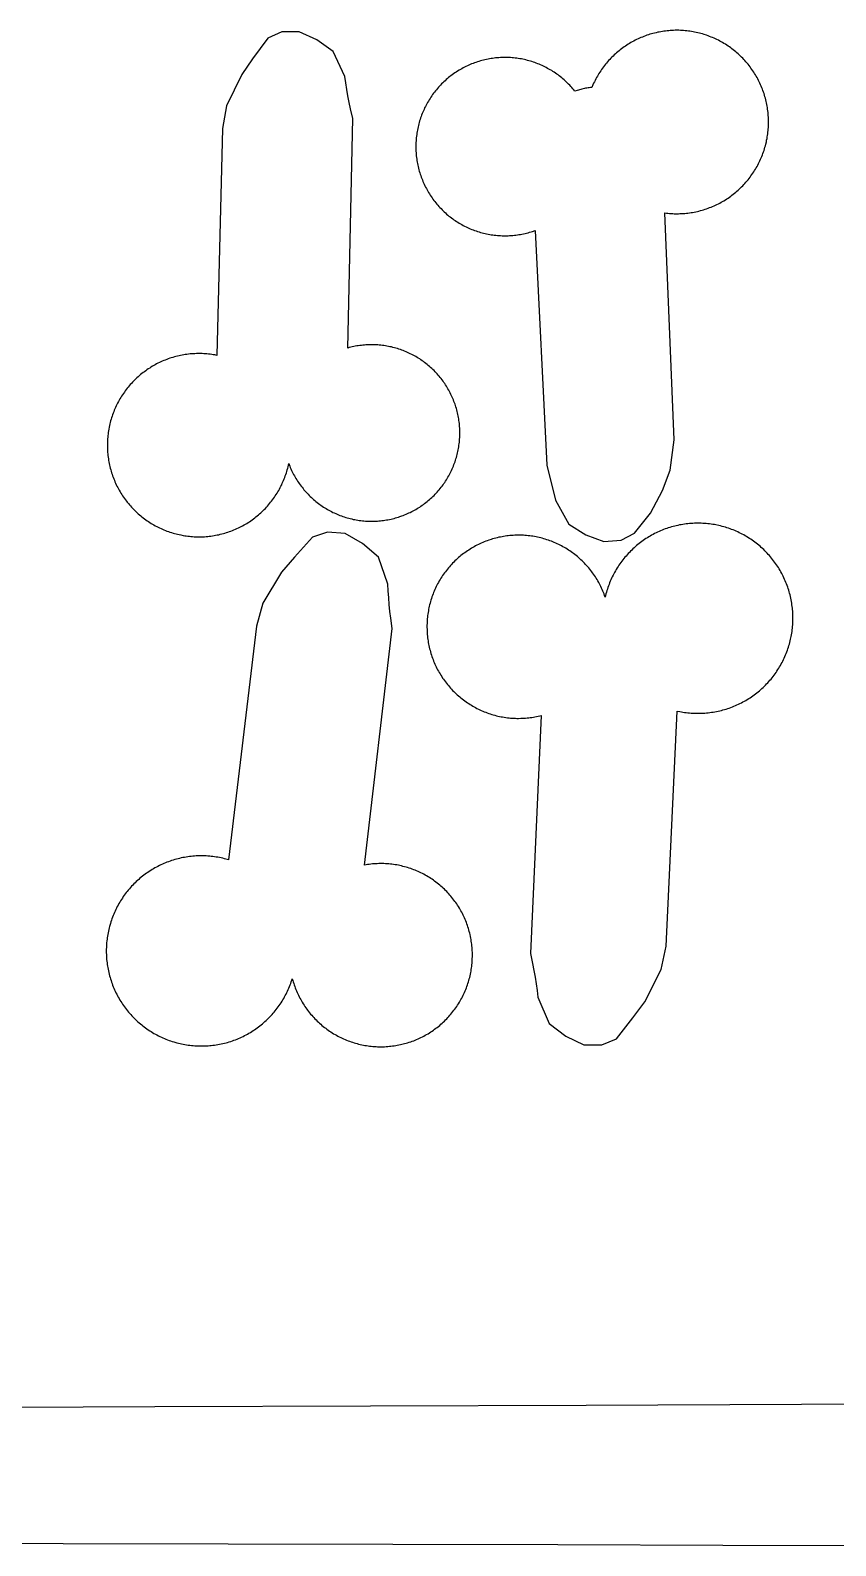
# Model space of a CAD drawing. Extents: x -246 to 246, y -104 to 199.
# Drawn here: x 78.12 to 89.4, y 157.07 to 178.31 of the extents above; entities that cross this region are included whole.
import ezdxf

# ---------------------------------------------------------------- set-up
doc = ezdxf.new("R2010")
doc.units = 0
doc.layers.add('Add_Red', color=1, linetype='Continuous')
doc.layers.add('Outline_Red', color=1, linetype='Continuous')

msp = doc.modelspace()

# ---------------------------------------------------------------- linework, layer by layer
at = {"layer": 'Add_Red'}
for points in [[(80.512, 171.213), (80.535, 171.213), (80.557, 171.214), (80.579, 171.216), (80.602, 171.218), (80.624, 171.22), (80.646, 171.223), (80.668, 171.226), (80.691, 171.229), (80.713, 171.233), (80.735, 171.238), (80.757, 171.242), (80.778, 171.247), (80.8, 171.253), (80.822, 171.258), (80.843, 171.265), (80.865, 171.271), (80.886, 171.278), (80.907, 171.285), (80.928, 171.293), (80.949, 171.301), (80.97, 171.309), (80.991, 171.318), (81.011, 171.327), (81.032, 171.336), (81.052, 171.346), (81.072, 171.356), (81.092, 171.367), (81.111, 171.378), (81.131, 171.389), (81.15, 171.4), (81.169, 171.412), (81.188, 171.424), (81.206, 171.437), (81.225, 171.45), (81.243, 171.463), (81.261, 171.476), (81.278, 171.49), (81.296, 171.504), (81.313, 171.519), (81.33, 171.533), (81.347, 171.548), (81.363, 171.564), (81.379, 171.579), (81.395, 171.595), (81.411, 171.611), (81.426, 171.627), (81.441, 171.644), (81.456, 171.661), (81.47, 171.678), (81.484, 171.696), (81.498, 171.713), (81.512, 171.731), (81.525, 171.749), (81.538, 171.768), (81.55, 171.786), (81.563, 171.805), (81.574, 171.824), (81.586, 171.843), (81.597, 171.862), (81.608, 171.882), (81.619, 171.902), (81.629, 171.922), (81.639, 171.942), (81.648, 171.962), (81.657, 171.983), (81.666, 172.003), (81.675, 172.024), (81.683, 172.045), (81.69, 172.066), (81.698, 172.087), (81.705, 172.108), (81.711, 172.13), (81.717, 172.151), (81.723, 172.173), (81.729, 172.195), (81.734, 172.217), (81.739, 172.239), (81.752, 172.204), (81.76, 172.184), (81.769, 172.164), (81.778, 172.144), (81.787, 172.125), (81.797, 172.106), (81.807, 172.086), (81.817, 172.067), (81.828, 172.049), (81.839, 172.03), (81.85, 172.012), (81.861, 171.993), (81.873, 171.975), (81.886, 171.958), (81.898, 171.94), (81.911, 171.923), (81.924, 171.906), (81.938, 171.889), (81.951, 171.872), (81.965, 171.856), (81.98, 171.839), (81.994, 171.824), (82.009, 171.808), (82.024, 171.793), (82.04, 171.777), (82.055, 171.763), (82.071, 171.748), (82.087, 171.734), (82.104, 171.72), (82.12, 171.706), (82.137, 171.692), (82.154, 171.679), (82.172, 171.666), (82.189, 171.654), (82.207, 171.642), (82.225, 171.63), (82.243, 171.618), (82.262, 171.607), (82.28, 171.596), (82.299, 171.585), (82.318, 171.575), (82.337, 171.565), (82.357, 171.555), (82.376, 171.546), (82.396, 171.537), (82.416, 171.529), (82.436, 171.52), (82.456, 171.512), (82.476, 171.505), (82.496, 171.498), (82.517, 171.491), (82.537, 171.484), (82.558, 171.478), (82.579, 171.472), (82.6, 171.467), (82.621, 171.462), (82.642, 171.457), (82.663, 171.453), (82.684, 171.449), (82.705, 171.445), (82.727, 171.442), (82.748, 171.439), (82.77, 171.437), (82.791, 171.435), (82.813, 171.433), (82.834, 171.432), (82.856, 171.431), (82.877, 171.43), (82.899, 171.43), (82.936, 171.431), (82.958, 171.432), (82.98, 171.433), (83.001, 171.434), (83.023, 171.436), (83.044, 171.439), (83.065, 171.441), (83.087, 171.445), (83.108, 171.448), (83.129, 171.452), (83.151, 171.456), (83.172, 171.461), (83.193, 171.466), (83.214, 171.471), (83.234, 171.477), (83.255, 171.483), (83.276, 171.489), (83.296, 171.496), (83.322, 171.505), (83.342, 171.512), (83.362, 171.52), (83.382, 171.529), (83.402, 171.537), (83.422, 171.546), (83.441, 171.555), (83.461, 171.565), (83.48, 171.575), (83.499, 171.585), (83.517, 171.596), (83.536, 171.607), (83.554, 171.618), (83.573, 171.63), (83.591, 171.642), (83.609, 171.654), (83.626, 171.666), (83.643, 171.679), (83.661, 171.692), (83.677, 171.706), (83.694, 171.72), (83.711, 171.734), (83.727, 171.748), (83.743, 171.763), (83.758, 171.777), (83.774, 171.793), (83.789, 171.808), (83.804, 171.824), (83.818, 171.839), (83.833, 171.856), (83.847, 171.872), (83.86, 171.889), (83.874, 171.906), (83.887, 171.923), (83.9, 171.94), (83.912, 171.958), (83.925, 171.975), (83.936, 171.993), (83.948, 172.012), (83.959, 172.03), (83.97, 172.049), (83.981, 172.067), (83.991, 172.086), (84.001, 172.106), (84.011, 172.125), (84.02, 172.144), (84.029, 172.164), (84.038, 172.184), (84.046, 172.204), (84.054, 172.224), (84.061, 172.244), (84.069, 172.264), (84.075, 172.285), (84.082, 172.306), (84.088, 172.326), (84.094, 172.347), (84.099, 172.368), (84.104, 172.389), (84.109, 172.41), (84.113, 172.431), (84.117, 172.452), (84.121, 172.474), (84.124, 172.495), (84.127, 172.516), (84.129, 172.538), (84.131, 172.559), (84.133, 172.581), (84.134, 172.602), (84.135, 172.624), (84.136, 172.646), (84.136, 172.667), (84.136, 172.693), (84.135, 172.715), (84.134, 172.736), (84.133, 172.758), (84.131, 172.779), (84.129, 172.801), (84.126, 172.822), (84.123, 172.844), (84.12, 172.865), (84.116, 172.886), (84.112, 172.907), (84.108, 172.929), (84.103, 172.95), (84.098, 172.971), (84.093, 172.991), (84.087, 173.012), (84.081, 173.033), (84.069, 173.07), (84.061, 173.09), (84.054, 173.111), (84.046, 173.131), (84.038, 173.151), (84.029, 173.17), (84.02, 173.19), (84.011, 173.209), (84.001, 173.229), (83.991, 173.248), (83.981, 173.267), (83.97, 173.286), (83.959, 173.304), (83.948, 173.323), (83.936, 173.341), (83.925, 173.359), (83.912, 173.377), (83.9, 173.394), (83.887, 173.412), (83.874, 173.429), (83.86, 173.446), (83.847, 173.462), (83.833, 173.479), (83.818, 173.495), (83.804, 173.511), (83.789, 173.527), (83.774, 173.542), (83.758, 173.557), (83.743, 173.572), (83.727, 173.587), (83.711, 173.601), (83.694, 173.615), (83.677, 173.629), (83.661, 173.642), (83.643, 173.655), (83.626, 173.668), (83.609, 173.681), (83.591, 173.693), (83.573, 173.705), (83.554, 173.716), (83.536, 173.728), (83.517, 173.739), (83.499, 173.749), (83.48, 173.759), (83.461, 173.769), (83.441, 173.779), (83.422, 173.788), (83.402, 173.797), (83.382, 173.806), (83.362, 173.814), (83.342, 173.822), (83.322, 173.83), (83.302, 173.837), (83.281, 173.844), (83.261, 173.85), (83.24, 173.856), (83.219, 173.862), (83.198, 173.868), (83.177, 173.873), (83.156, 173.877), (83.135, 173.882), (83.114, 173.885), (83.092, 173.889), (83.071, 173.892), (83.05, 173.895), (83.028, 173.897), (83.007, 173.9), (82.985, 173.901), (82.964, 173.903), (82.942, 173.903), (82.921, 173.904), (82.899, 173.904), (82.863, 173.904), (82.842, 173.903), (82.82, 173.902), (82.799, 173.9), (82.777, 173.898), (82.756, 173.896), (82.734, 173.893), (82.713, 173.89), (82.691, 173.887), (82.67, 173.883), (82.649, 173.879), (82.628, 173.874), (82.607, 173.869), (82.586, 173.864), (82.565, 173.858), (82.638, 177.077), (82.605, 177.212), (82.586, 177.302), (82.567, 177.392), (82.551, 177.483), (82.536, 177.574), (82.522, 177.666), (82.361, 178.015), (82.132, 178.18), (81.886, 178.292), (81.642, 178.289), (81.447, 178.202), (81.232, 177.912), (81.079, 177.692), (80.867, 177.252), (80.808, 176.934), (80.732, 173.756), (80.703, 173.761), (80.681, 173.765), (80.659, 173.768), (80.637, 173.771), (80.615, 173.774), (80.592, 173.776), (80.57, 173.778), (80.548, 173.779), (80.525, 173.78), (80.503, 173.78), (80.48, 173.781), (80.445, 173.78), (80.422, 173.779), (80.4, 173.778), (80.377, 173.777), (80.355, 173.775), (80.333, 173.772), (80.311, 173.769), (80.288, 173.766), (80.266, 173.763), (80.244, 173.759), (80.222, 173.754), (80.2, 173.75), (80.178, 173.745), (80.157, 173.739), (80.135, 173.733), (80.114, 173.727), (80.092, 173.721), (80.071, 173.714), (80.05, 173.706), (80.029, 173.699), (80.008, 173.69), (79.987, 173.682), (79.966, 173.673), (79.946, 173.664), (79.926, 173.655), (79.905, 173.645), (79.885, 173.635), (79.866, 173.624), (79.846, 173.613), (79.827, 173.602), (79.807, 173.59), (79.789, 173.578), (79.77, 173.566), (79.751, 173.554), (79.733, 173.541), (79.715, 173.527), (79.697, 173.514), (79.679, 173.5), (79.662, 173.486), (79.645, 173.472), (79.628, 173.457), (79.611, 173.442), (79.595, 173.426), (79.579, 173.411), (79.563, 173.395), (79.547, 173.379), (79.532, 173.362), (79.517, 173.346), (79.502, 173.329), (79.488, 173.312), (79.474, 173.294), (79.46, 173.276), (79.447, 173.259), (79.434, 173.24), (79.421, 173.222), (79.408, 173.203), (79.396, 173.185), (79.384, 173.166), (79.373, 173.146), (79.362, 173.127), (79.351, 173.107), (79.34, 173.087), (79.33, 173.067), (79.32, 173.047), (79.311, 173.027), (79.302, 173.006), (79.293, 172.986), (79.285, 172.965), (79.277, 172.944), (79.269, 172.923), (79.262, 172.902), (79.255, 172.88), (79.248, 172.859), (79.242, 172.837), (79.236, 172.816), (79.231, 172.794), (79.226, 172.772), (79.221, 172.75), (79.216, 172.719), (79.212, 172.697), (79.209, 172.675), (79.206, 172.653), (79.203, 172.631), (79.201, 172.608), (79.199, 172.586), (79.198, 172.564), (79.197, 172.541), (79.196, 172.519), (79.196, 172.496), (79.197, 172.463), (79.197, 172.44), (79.199, 172.418), (79.2, 172.395), (79.202, 172.373), (79.204, 172.351), (79.207, 172.329), (79.21, 172.306), (79.214, 172.284), (79.218, 172.262), (79.222, 172.24), (79.227, 172.218), (79.232, 172.196), (79.237, 172.175), (79.243, 172.153), (79.249, 172.131), (79.256, 172.11), (79.263, 172.089), (79.27, 172.068), (79.278, 172.046), (79.286, 172.026), (79.294, 172.005), (79.303, 171.984), (79.312, 171.964), (79.321, 171.943), (79.331, 171.923), (79.341, 171.903), (79.352, 171.883), (79.363, 171.864), (79.374, 171.844), (79.385, 171.825), (79.397, 171.806), (79.41, 171.787), (79.422, 171.769), (79.435, 171.75), (79.448, 171.732), (79.462, 171.714), (79.475, 171.697), (79.49, 171.679), (79.504, 171.662), (79.519, 171.645), (79.534, 171.629), (79.549, 171.612), (79.565, 171.596), (79.58, 171.58), (79.597, 171.565), (79.613, 171.549), (79.63, 171.534), (79.646, 171.52), (79.664, 171.505), (79.681, 171.491), (79.699, 171.477), (79.717, 171.464), (79.735, 171.451), (79.753, 171.438), (79.772, 171.425), (79.791, 171.413), (79.81, 171.401), (79.829, 171.39), (79.848, 171.379), (79.868, 171.368), (79.888, 171.357), (79.908, 171.347), (79.928, 171.337), (79.948, 171.328), (79.968, 171.319), (79.989, 171.31), (80.01, 171.301), (80.031, 171.293), (80.052, 171.286), (80.073, 171.278), (80.094, 171.272), (80.116, 171.265), (80.137, 171.259), (80.159, 171.253), (80.181, 171.248), (80.203, 171.243), (80.225, 171.238), (80.257, 171.232), (80.28, 171.228), (80.302, 171.225), (80.324, 171.222), (80.346, 171.219), (80.368, 171.217), (80.391, 171.215), (80.413, 171.214), (80.436, 171.213), (80.458, 171.212), (80.48, 171.212), (80.512, 171.213)], [(86.397, 171.164), (86.586, 171.264), (86.807, 171.544), (86.974, 171.86), (87.083, 172.148), (87.141, 172.572), (87.008, 175.752), (87.03, 175.749), (87.052, 175.747), (87.074, 175.745), (87.097, 175.743), (87.119, 175.742), (87.142, 175.741), (87.176, 175.741), (87.199, 175.741), (87.221, 175.742), (87.243, 175.743), (87.266, 175.744), (87.288, 175.746), (87.311, 175.748), (87.333, 175.75), (87.355, 175.753), (87.377, 175.757), (87.399, 175.76), (87.421, 175.764), (87.443, 175.769), (87.465, 175.774), (87.487, 175.779), (87.509, 175.785), (87.531, 175.791), (87.552, 175.797), (87.573, 175.804), (87.595, 175.811), (87.616, 175.818), (87.637, 175.826), (87.658, 175.834), (87.678, 175.843), (87.699, 175.852), (87.719, 175.861), (87.74, 175.871), (87.76, 175.881), (87.78, 175.891), (87.799, 175.902), (87.819, 175.913), (87.838, 175.924), (87.857, 175.936), (87.876, 175.948), (87.895, 175.961), (87.914, 175.973), (87.932, 175.986), (87.95, 176), (87.968, 176.013), (87.985, 176.027), (88.003, 176.042), (88.02, 176.056), (88.036, 176.071), (88.053, 176.086), (88.069, 176.102), (88.085, 176.117), (88.101, 176.133), (88.116, 176.15), (88.132, 176.166), (88.146, 176.183), (88.161, 176.2), (88.175, 176.217), (88.189, 176.235), (88.203, 176.253), (88.216, 176.271), (88.229, 176.289), (88.242, 176.308), (88.254, 176.326), (88.266, 176.345), (88.278, 176.364), (88.29, 176.384), (88.301, 176.403), (88.311, 176.423), (88.322, 176.443), (88.332, 176.463), (88.341, 176.483), (88.351, 176.504), (88.36, 176.524), (88.368, 176.545), (88.376, 176.566), (88.384, 176.587), (88.392, 176.608), (88.399, 176.629), (88.406, 176.651), (88.412, 176.672), (88.418, 176.694), (88.424, 176.715), (88.432, 176.75), (88.436, 176.772), (88.441, 176.794), (88.445, 176.817), (88.448, 176.839), (88.451, 176.861), (88.454, 176.883), (88.456, 176.906), (88.458, 176.928), (88.46, 176.95), (88.461, 176.973), (88.461, 176.995), (88.462, 177.026), (88.462, 177.049), (88.461, 177.071), (88.46, 177.094), (88.459, 177.116), (88.457, 177.139), (88.455, 177.161), (88.452, 177.183), (88.449, 177.205), (88.446, 177.228), (88.442, 177.25), (88.438, 177.272), (88.434, 177.294), (88.429, 177.316), (88.424, 177.337), (88.418, 177.359), (88.412, 177.381), (88.406, 177.402), (88.399, 177.424), (88.392, 177.445), (88.384, 177.466), (88.376, 177.487), (88.368, 177.508), (88.36, 177.529), (88.351, 177.549), (88.341, 177.57), (88.332, 177.59), (88.322, 177.61), (88.311, 177.63), (88.301, 177.65), (88.29, 177.669), (88.278, 177.689), (88.266, 177.708), (88.254, 177.727), (88.242, 177.745), (88.229, 177.764), (88.216, 177.782), (88.203, 177.8), (88.189, 177.818), (88.175, 177.836), (88.161, 177.853), (88.146, 177.87), (88.132, 177.887), (88.116, 177.903), (88.101, 177.92), (88.085, 177.936), (88.069, 177.951), (88.053, 177.967), (88.036, 177.982), (88.02, 177.997), (88.003, 178.011), (87.985, 178.026), (87.968, 178.04), (87.95, 178.053), (87.932, 178.067), (87.914, 178.08), (87.895, 178.092), (87.876, 178.105), (87.857, 178.117), (87.838, 178.128), (87.819, 178.14), (87.799, 178.151), (87.78, 178.162), (87.76, 178.172), (87.74, 178.182), (87.719, 178.192), (87.699, 178.201), (87.678, 178.21), (87.658, 178.218), (87.637, 178.227), (87.616, 178.235), (87.595, 178.242), (87.558, 178.254), (87.536, 178.261), (87.515, 178.267), (87.493, 178.272), (87.471, 178.278), (87.449, 178.283), (87.427, 178.287), (87.405, 178.292), (87.383, 178.295), (87.361, 178.299), (87.339, 178.302), (87.316, 178.304), (87.294, 178.307), (87.272, 178.309), (87.249, 178.31), (87.227, 178.311), (87.204, 178.312), (87.176, 178.312), (87.154, 178.312), (87.131, 178.311), (87.109, 178.31), (87.086, 178.309), (87.064, 178.307), (87.042, 178.305), (87.019, 178.302), (86.997, 178.3), (86.975, 178.296), (86.953, 178.293), (86.931, 178.288), (86.909, 178.284), (86.887, 178.279), (86.865, 178.274), (86.843, 178.268), (86.822, 178.262), (86.8, 178.256), (86.779, 178.249), (86.758, 178.242), (86.736, 178.235), (86.715, 178.227), (86.695, 178.218), (86.674, 178.21), (86.653, 178.201), (86.633, 178.192), (86.613, 178.182), (86.592, 178.172), (86.573, 178.162), (86.553, 178.151), (86.533, 178.14), (86.514, 178.128), (86.495, 178.117), (86.476, 178.105), (86.457, 178.092), (86.439, 178.08), (86.42, 178.067), (86.402, 178.053), (86.385, 178.04), (86.367, 178.026), (86.35, 178.011), (86.333, 177.997), (86.316, 177.982), (86.299, 177.967), (86.283, 177.951), (86.267, 177.936), (86.251, 177.92), (86.236, 177.903), (86.221, 177.887), (86.206, 177.87), (86.191, 177.853), (86.177, 177.836), (86.163, 177.818), (86.149, 177.8), (86.136, 177.782), (86.123, 177.764), (86.11, 177.745), (86.098, 177.727), (86.086, 177.708), (86.074, 177.689), (86.063, 177.669), (86.052, 177.65), (86.041, 177.63), (86.031, 177.61), (86.021, 177.59), (86.011, 177.57), (86.002, 177.549), (85.985, 177.511), (85.968, 177.509), (85.95, 177.507), (85.933, 177.504), (85.916, 177.502), (85.899, 177.499), (85.881, 177.495), (85.864, 177.492), (85.847, 177.488), (85.83, 177.484), (85.813, 177.479), (85.797, 177.475), (85.78, 177.47), (85.747, 177.459), (85.734, 177.476), (85.72, 177.493), (85.705, 177.509), (85.691, 177.525), (85.676, 177.541), (85.661, 177.557), (85.645, 177.572), (85.63, 177.587), (85.614, 177.602), (85.598, 177.617), (85.581, 177.631), (85.564, 177.645), (85.548, 177.659), (85.53, 177.672), (85.513, 177.686), (85.495, 177.698), (85.477, 177.711), (85.459, 177.723), (85.441, 177.735), (85.423, 177.747), (85.404, 177.758), (85.385, 177.769), (85.366, 177.779), (85.347, 177.79), (85.327, 177.8), (85.308, 177.809), (85.288, 177.818), (85.268, 177.827), (85.248, 177.836), (85.228, 177.844), (85.207, 177.852), (85.187, 177.859), (85.166, 177.866), (85.146, 177.873), (85.125, 177.879), (85.104, 177.885), (85.083, 177.891), (85.062, 177.896), (85.04, 177.901), (85.019, 177.906), (84.998, 177.91), (84.976, 177.914), (84.955, 177.917), (84.933, 177.92), (84.911, 177.923), (84.89, 177.925), (84.868, 177.927), (84.846, 177.929), (84.824, 177.93), (84.803, 177.931), (84.769, 177.931), (84.747, 177.931), (84.725, 177.93), (84.704, 177.929), (84.682, 177.928), (84.66, 177.926), (84.638, 177.924), (84.617, 177.922), (84.595, 177.919), (84.574, 177.916), (84.552, 177.912), (84.531, 177.908), (84.509, 177.904), (84.488, 177.899), (84.467, 177.894), (84.446, 177.889), (84.425, 177.883), (84.404, 177.877), (84.383, 177.87), (84.362, 177.863), (84.342, 177.856), (84.321, 177.848), (84.301, 177.84), (84.281, 177.832), (84.261, 177.823), (84.241, 177.814), (84.221, 177.805), (84.202, 177.795), (84.182, 177.785), (84.163, 177.774), (84.144, 177.764), (84.126, 177.753), (84.102, 177.738), (84.084, 177.726), (84.065, 177.714), (84.047, 177.702), (84.03, 177.689), (84.012, 177.676), (83.995, 177.663), (83.978, 177.649), (83.961, 177.635), (83.945, 177.621), (83.929, 177.606), (83.913, 177.591), (83.897, 177.576), (83.881, 177.561), (83.866, 177.545), (83.851, 177.529), (83.836, 177.513), (83.822, 177.497), (83.808, 177.48), (83.794, 177.463), (83.781, 177.446), (83.768, 177.429), (83.755, 177.411), (83.742, 177.393), (83.73, 177.375), (83.718, 177.357), (83.706, 177.339), (83.695, 177.32), (83.684, 177.301), (83.673, 177.282), (83.663, 177.263), (83.653, 177.244), (83.643, 177.224), (83.634, 177.204), (83.625, 177.184), (83.617, 177.164), (83.608, 177.144), (83.6, 177.124), (83.593, 177.103), (83.586, 177.083), (83.579, 177.062), (83.572, 177.041), (83.566, 177.02), (83.561, 176.999), (83.555, 176.978), (83.55, 176.957), (83.546, 176.936), (83.541, 176.914), (83.538, 176.893), (83.534, 176.871), (83.531, 176.85), (83.528, 176.828), (83.526, 176.806), (83.524, 176.785), (83.522, 176.763), (83.521, 176.741), (83.52, 176.719), (83.52, 176.682), (83.52, 176.66), (83.52, 176.638), (83.521, 176.616), (83.523, 176.595), (83.524, 176.573), (83.526, 176.551), (83.529, 176.529), (83.532, 176.508), (83.535, 176.486), (83.539, 176.465), (83.543, 176.443), (83.547, 176.422), (83.552, 176.401), (83.557, 176.379), (83.562, 176.358), (83.568, 176.337), (83.574, 176.316), (83.581, 176.296), (83.588, 176.275), (83.595, 176.254), (83.603, 176.234), (83.611, 176.214), (83.619, 176.193), (83.628, 176.173), (83.637, 176.154), (83.647, 176.132), (83.657, 176.113), (83.667, 176.093), (83.677, 176.074), (83.688, 176.055), (83.699, 176.037), (83.71, 176.018), (83.722, 176), (83.734, 175.981), (83.747, 175.963), (83.759, 175.946), (83.772, 175.928), (83.786, 175.911), (83.799, 175.894), (83.813, 175.877), (83.827, 175.861), (83.842, 175.844), (83.856, 175.828), (83.872, 175.812), (83.887, 175.797), (83.902, 175.782), (83.918, 175.767), (83.934, 175.752), (83.951, 175.737), (83.967, 175.723), (83.984, 175.709), (84.001, 175.696), (84.019, 175.683), (84.036, 175.67), (84.054, 175.657), (84.072, 175.645), (84.09, 175.633), (84.108, 175.621), (84.127, 175.61), (84.146, 175.599), (84.165, 175.588), (84.184, 175.578), (84.203, 175.568), (84.223, 175.558), (84.243, 175.548), (84.263, 175.539), (84.283, 175.531), (84.303, 175.522), (84.323, 175.515), (84.343, 175.507), (84.364, 175.5), (84.385, 175.493), (84.406, 175.486), (84.426, 175.48), (84.447, 175.474), (84.469, 175.469), (84.49, 175.464), (84.511, 175.459), (84.532, 175.455), (84.554, 175.451), (84.575, 175.447), (84.597, 175.444), (84.619, 175.441), (84.64, 175.439), (84.662, 175.437), (84.684, 175.435), (84.706, 175.434), (84.727, 175.433), (84.769, 175.432), (84.791, 175.432), (84.813, 175.433), (84.834, 175.434), (84.856, 175.435), (84.878, 175.437), (84.9, 175.439), (84.921, 175.442), (84.943, 175.444), (84.965, 175.448), (84.986, 175.451), (85.007, 175.455), (85.029, 175.459), (85.05, 175.464), (85.071, 175.469), (85.092, 175.475), (85.113, 175.481), (85.134, 175.487), (85.155, 175.493), (85.194, 175.507), (85.194, 175.507), (85.357, 172.217), (85.477, 171.728), (85.662, 171.39), (85.901, 171.24), (86.154, 171.145), (86.397, 171.164)], [(83.059, 164.064), (83.081, 164.065), (83.103, 164.066), (83.126, 164.068), (83.148, 164.07), (83.17, 164.072), (83.193, 164.075), (83.215, 164.078), (83.237, 164.081), (83.259, 164.085), (83.281, 164.089), (83.303, 164.094), (83.325, 164.099), (83.361, 164.108), (83.382, 164.114), (83.404, 164.12), (83.425, 164.127), (83.447, 164.134), (83.468, 164.141), (83.489, 164.149), (83.509, 164.158), (83.53, 164.166), (83.551, 164.175), (83.571, 164.184), (83.591, 164.194), (83.611, 164.204), (83.631, 164.214), (83.651, 164.225), (83.67, 164.236), (83.69, 164.247), (83.709, 164.259), (83.728, 164.271), (83.746, 164.284), (83.765, 164.296), (83.783, 164.309), (83.801, 164.323), (83.819, 164.336), (83.836, 164.35), (83.854, 164.364), (83.871, 164.379), (83.888, 164.394), (83.904, 164.409), (83.92, 164.424), (83.936, 164.44), (83.952, 164.456), (83.967, 164.472), (83.983, 164.489), (83.997, 164.506), (84.012, 164.523), (84.026, 164.54), (84.04, 164.557), (84.054, 164.575), (84.067, 164.593), (84.08, 164.611), (84.093, 164.63), (84.105, 164.649), (84.117, 164.667), (84.129, 164.687), (84.14, 164.706), (84.151, 164.725), (84.162, 164.745), (84.172, 164.765), (84.182, 164.785), (84.192, 164.805), (84.201, 164.826), (84.21, 164.846), (84.219, 164.867), (84.227, 164.888), (84.235, 164.909), (84.242, 164.93), (84.249, 164.951), (84.256, 164.972), (84.263, 164.994), (84.269, 165.015), (84.274, 165.037), (84.279, 165.059), (84.284, 165.081), (84.289, 165.103), (84.293, 165.125), (84.296, 165.147), (84.3, 165.169), (84.303, 165.191), (84.305, 165.214), (84.307, 165.236), (84.309, 165.258), (84.31, 165.281), (84.311, 165.303), (84.312, 165.325), (84.312, 165.348), (84.312, 165.388), (84.311, 165.41), (84.309, 165.433), (84.308, 165.455), (84.306, 165.477), (84.303, 165.5), (84.3, 165.522), (84.297, 165.544), (84.294, 165.566), (84.29, 165.588), (84.285, 165.61), (84.279, 165.636), (84.274, 165.658), (84.269, 165.68), (84.263, 165.702), (84.256, 165.723), (84.249, 165.744), (84.242, 165.766), (84.235, 165.787), (84.227, 165.808), (84.219, 165.829), (84.21, 165.849), (84.201, 165.87), (84.192, 165.89), (84.182, 165.91), (84.172, 165.93), (84.162, 165.95), (84.151, 165.97), (84.14, 165.99), (84.129, 166.009), (84.117, 166.028), (84.105, 166.047), (84.093, 166.066), (84.08, 166.084), (84.067, 166.102), (84.054, 166.12), (84.04, 166.138), (84.026, 166.156), (84.012, 166.173), (83.997, 166.19), (83.983, 166.207), (83.967, 166.223), (83.952, 166.239), (83.936, 166.255), (83.92, 166.271), (83.904, 166.287), (83.888, 166.302), (83.871, 166.316), (83.854, 166.331), (83.836, 166.345), (83.819, 166.359), (83.801, 166.373), (83.783, 166.386), (83.765, 166.399), (83.746, 166.412), (83.728, 166.424), (83.709, 166.436), (83.69, 166.448), (83.67, 166.459), (83.651, 166.47), (83.631, 166.481), (83.611, 166.491), (83.591, 166.501), (83.571, 166.511), (83.551, 166.52), (83.53, 166.529), (83.509, 166.538), (83.489, 166.546), (83.468, 166.554), (83.447, 166.561), (83.425, 166.569), (83.404, 166.575), (83.382, 166.582), (83.361, 166.588), (83.339, 166.593), (83.317, 166.598), (83.295, 166.603), (83.274, 166.608), (83.251, 166.612), (83.229, 166.616), (83.207, 166.619), (83.185, 166.622), (83.163, 166.624), (83.14, 166.626), (83.118, 166.628), (83.096, 166.63), (83.073, 166.631), (83.051, 166.631), (83.029, 166.631), (83, 166.631), (82.978, 166.63), (82.956, 166.629), (82.933, 166.628), (82.911, 166.626), (82.889, 166.624), (82.866, 166.621), (82.844, 166.618), (82.822, 166.615), (82.8, 166.611), (83.189, 169.929), (83.169, 170.071), (83.157, 170.166), (83.147, 170.262), (83.139, 170.357), (83.132, 170.453), (83.127, 170.548), (82.994, 170.925), (82.774, 171.118), (82.531, 171.257), (82.279, 171.278), (82.069, 171.207), (81.819, 170.929), (81.638, 170.716), (81.376, 170.282), (81.285, 169.959), (80.896, 166.684), (80.858, 166.694), (80.836, 166.7), (80.813, 166.706), (80.79, 166.711), (80.768, 166.715), (80.745, 166.72), (80.722, 166.723), (80.699, 166.727), (80.676, 166.73), (80.653, 166.733), (80.63, 166.735), (80.606, 166.737), (80.583, 166.738), (80.56, 166.739), (80.537, 166.74), (80.513, 166.74), (80.485, 166.74), (80.462, 166.739), (80.439, 166.738), (80.416, 166.736), (80.393, 166.734), (80.369, 166.732), (80.346, 166.729), (80.323, 166.726), (80.3, 166.723), (80.277, 166.719), (80.254, 166.715), (80.232, 166.71), (80.209, 166.705), (80.186, 166.699), (80.164, 166.693), (80.142, 166.687), (80.119, 166.68), (80.097, 166.673), (80.075, 166.666), (80.053, 166.658), (80.031, 166.65), (80.01, 166.641), (79.988, 166.632), (79.967, 166.623), (79.946, 166.613), (79.925, 166.603), (79.904, 166.593), (79.884, 166.582), (79.863, 166.571), (79.843, 166.559), (79.823, 166.547), (79.803, 166.535), (79.784, 166.522), (79.764, 166.509), (79.745, 166.496), (79.726, 166.483), (79.708, 166.469), (79.689, 166.454), (79.671, 166.44), (79.653, 166.425), (79.636, 166.41), (79.618, 166.394), (79.601, 166.379), (79.584, 166.363), (79.568, 166.346), (79.551, 166.33), (79.536, 166.313), (79.52, 166.295), (79.505, 166.278), (79.489, 166.26), (79.475, 166.242), (79.46, 166.224), (79.446, 166.206), (79.432, 166.187), (79.419, 166.168), (79.406, 166.149), (79.393, 166.129), (79.381, 166.109), (79.369, 166.09), (79.357, 166.07), (79.346, 166.049), (79.334, 166.029), (79.324, 166.008), (79.314, 165.987), (79.304, 165.966), (79.294, 165.945), (79.285, 165.924), (79.276, 165.902), (79.268, 165.88), (79.259, 165.859), (79.252, 165.837), (79.244, 165.815), (79.238, 165.792), (79.226, 165.752), (79.22, 165.73), (79.215, 165.707), (79.21, 165.684), (79.205, 165.662), (79.201, 165.639), (79.197, 165.616), (79.194, 165.593), (79.191, 165.57), (79.188, 165.547), (79.186, 165.523), (79.184, 165.5), (79.183, 165.477), (79.182, 165.454), (79.181, 165.431), (79.181, 165.407), (79.181, 165.381), (79.182, 165.358), (79.183, 165.335), (79.184, 165.312), (79.186, 165.289), (79.188, 165.265), (79.191, 165.242), (79.194, 165.219), (79.198, 165.196), (79.201, 165.173), (79.206, 165.15), (79.21, 165.128), (79.215, 165.105), (79.221, 165.082), (79.227, 165.06), (79.233, 165.037), (79.24, 165.015), (79.247, 164.993), (79.254, 164.971), (79.262, 164.949), (79.27, 164.927), (79.279, 164.906), (79.288, 164.884), (79.297, 164.863), (79.307, 164.842), (79.317, 164.821), (79.327, 164.8), (79.338, 164.779), (79.349, 164.759), (79.361, 164.739), (79.372, 164.719), (79.385, 164.699), (79.397, 164.679), (79.41, 164.66), (79.423, 164.641), (79.437, 164.622), (79.451, 164.603), (79.465, 164.585), (79.479, 164.567), (79.494, 164.549), (79.509, 164.531), (79.525, 164.514), (79.541, 164.497), (79.557, 164.48), (79.573, 164.463), (79.59, 164.447), (79.606, 164.431), (79.624, 164.415), (79.641, 164.4), (79.659, 164.385), (79.677, 164.37), (79.695, 164.356), (79.713, 164.341), (79.732, 164.328), (79.751, 164.314), (79.77, 164.301), (79.79, 164.288), (79.809, 164.276), (79.829, 164.264), (79.849, 164.252), (79.87, 164.24), (79.89, 164.229), (79.911, 164.219), (79.932, 164.208), (79.953, 164.198), (79.974, 164.189), (79.995, 164.18), (80.017, 164.171), (80.038, 164.162), (80.06, 164.154), (80.082, 164.146), (80.104, 164.139), (80.126, 164.132), (80.168, 164.12), (80.191, 164.114), (80.214, 164.109), (80.236, 164.104), (80.259, 164.099), (80.282, 164.095), (80.305, 164.091), (80.328, 164.088), (80.351, 164.085), (80.374, 164.082), (80.397, 164.08), (80.42, 164.078), (80.444, 164.076), (80.467, 164.075), (80.49, 164.075), (80.513, 164.075), (80.537, 164.075), (80.56, 164.075), (80.584, 164.076), (80.607, 164.078), (80.63, 164.08), (80.653, 164.082), (80.676, 164.085), (80.699, 164.088), (80.722, 164.091), (80.745, 164.095), (80.768, 164.099), (80.791, 164.104), (80.814, 164.109), (80.836, 164.114), (80.859, 164.12), (80.881, 164.126), (80.903, 164.133), (80.926, 164.14), (80.948, 164.147), (80.97, 164.155), (80.991, 164.163), (81.013, 164.172), (81.035, 164.181), (81.056, 164.19), (81.077, 164.2), (81.098, 164.21), (81.119, 164.22), (81.139, 164.231), (81.16, 164.242), (81.18, 164.253), (81.2, 164.265), (81.22, 164.277), (81.24, 164.29), (81.259, 164.303), (81.278, 164.316), (81.297, 164.329), (81.316, 164.343), (81.334, 164.357), (81.352, 164.372), (81.37, 164.387), (81.388, 164.402), (81.405, 164.417), (81.423, 164.433), (81.439, 164.449), (81.456, 164.465), (81.472, 164.482), (81.488, 164.499), (81.504, 164.516), (81.519, 164.533), (81.535, 164.551), (81.549, 164.569), (81.564, 164.587), (81.578, 164.606), (81.592, 164.624), (81.605, 164.643), (81.618, 164.662), (81.631, 164.682), (81.644, 164.702), (81.656, 164.721), (81.668, 164.741), (81.679, 164.762), (81.69, 164.782), (81.701, 164.803), (81.711, 164.824), (81.721, 164.845), (81.731, 164.866), (81.74, 164.887), (81.749, 164.909), (81.758, 164.93), (81.766, 164.952), (81.774, 164.974), (81.781, 164.996), (81.788, 165.018), (81.795, 164.994), (81.801, 164.972), (81.808, 164.951), (81.815, 164.93), (81.822, 164.909), (81.83, 164.888), (81.838, 164.867), (81.847, 164.846), (81.856, 164.826), (81.865, 164.805), (81.875, 164.785), (81.885, 164.765), (81.895, 164.745), (81.906, 164.725), (81.917, 164.706), (81.928, 164.687), (81.94, 164.667), (81.952, 164.649), (81.964, 164.63), (81.977, 164.611), (81.99, 164.593), (82.003, 164.575), (82.017, 164.557), (82.031, 164.54), (82.045, 164.523), (82.06, 164.506), (82.075, 164.489), (82.09, 164.472), (82.105, 164.456), (82.121, 164.44), (82.137, 164.424), (82.153, 164.409), (82.17, 164.394), (82.186, 164.379), (82.203, 164.364), (82.221, 164.35), (82.238, 164.336), (82.256, 164.323), (82.274, 164.309), (82.292, 164.296), (82.311, 164.284), (82.329, 164.271), (82.348, 164.259), (82.367, 164.247), (82.387, 164.236), (82.406, 164.225), (82.426, 164.214), (82.446, 164.204), (82.466, 164.194), (82.486, 164.184), (82.506, 164.175), (82.527, 164.166), (82.548, 164.158), (82.569, 164.149), (82.59, 164.141), (82.611, 164.134), (82.632, 164.127), (82.653, 164.12), (82.675, 164.114), (82.696, 164.108), (82.718, 164.102), (82.74, 164.097), (82.762, 164.092), (82.784, 164.088), (82.806, 164.084), (82.828, 164.08), (82.85, 164.077), (82.872, 164.074), (82.894, 164.071), (82.917, 164.069), (82.939, 164.067), (82.961, 164.066), (82.984, 164.065), (83.006, 164.064), (83.029, 164.064), (83.059, 164.064)], [(86.333, 164.175), (86.562, 164.47), (86.727, 164.695), (86.958, 165.146), (87.026, 165.475), (87.181, 168.77), (87.218, 168.762), (87.241, 168.758), (87.263, 168.754), (87.286, 168.751), (87.31, 168.748), (87.333, 168.745), (87.356, 168.743), (87.379, 168.741), (87.402, 168.74), (87.425, 168.739), (87.449, 168.738), (87.472, 168.738), (87.502, 168.738), (87.525, 168.739), (87.548, 168.74), (87.571, 168.741), (87.595, 168.743), (87.618, 168.746), (87.641, 168.748), (87.664, 168.752), (87.687, 168.755), (87.71, 168.759), (87.733, 168.763), (87.755, 168.768), (87.778, 168.773), (87.801, 168.779), (87.823, 168.785), (87.846, 168.791), (87.868, 168.798), (87.89, 168.805), (87.912, 168.812), (87.934, 168.82), (87.956, 168.829), (87.977, 168.837), (87.999, 168.846), (88.02, 168.856), (88.041, 168.865), (88.062, 168.875), (88.083, 168.886), (88.103, 168.897), (88.124, 168.908), (88.144, 168.92), (88.164, 168.931), (88.184, 168.944), (88.203, 168.956), (88.223, 168.969), (88.242, 168.983), (88.261, 168.996), (88.279, 169.01), (88.298, 169.024), (88.316, 169.039), (88.334, 169.054), (88.351, 169.069), (88.369, 169.084), (88.386, 169.1), (88.402, 169.116), (88.419, 169.133), (88.435, 169.149), (88.451, 169.166), (88.467, 169.184), (88.482, 169.201), (88.497, 169.219), (88.512, 169.237), (88.526, 169.255), (88.54, 169.274), (88.554, 169.292), (88.567, 169.311), (88.58, 169.331), (88.593, 169.35), (88.606, 169.37), (88.618, 169.39), (88.629, 169.41), (88.641, 169.43), (88.652, 169.451), (88.662, 169.471), (88.673, 169.492), (88.682, 169.513), (88.692, 169.534), (88.701, 169.556), (88.71, 169.577), (88.718, 169.599), (88.726, 169.621), (88.734, 169.643), (88.741, 169.665), (88.748, 169.687), (88.755, 169.709), (88.761, 169.732), (88.767, 169.754), (88.772, 169.777), (88.78, 169.816), (88.784, 169.839), (88.788, 169.862), (88.792, 169.885), (88.795, 169.908), (88.797, 169.931), (88.8, 169.954), (88.801, 169.977), (88.803, 170.001), (88.804, 170.024), (88.804, 170.047), (88.805, 170.07), (88.804, 170.098), (88.804, 170.121), (88.803, 170.145), (88.801, 170.168), (88.799, 170.191), (88.797, 170.214), (88.794, 170.237), (88.791, 170.26), (88.788, 170.283), (88.784, 170.306), (88.779, 170.329), (88.775, 170.352), (88.769, 170.374), (88.764, 170.397), (88.758, 170.42), (88.752, 170.442), (88.745, 170.464), (88.738, 170.486), (88.731, 170.508), (88.723, 170.53), (88.715, 170.552), (88.706, 170.574), (88.697, 170.595), (88.688, 170.616), (88.678, 170.638), (88.668, 170.659), (88.657, 170.679), (88.647, 170.7), (88.635, 170.72), (88.624, 170.741), (88.612, 170.761), (88.6, 170.78), (88.587, 170.8), (88.574, 170.819), (88.561, 170.838), (88.547, 170.857), (88.534, 170.876), (88.519, 170.894), (88.505, 170.912), (88.49, 170.93), (88.475, 170.948), (88.459, 170.965), (88.444, 170.982), (88.428, 170.999), (88.411, 171.016), (88.395, 171.032), (88.378, 171.048), (88.36, 171.064), (88.343, 171.079), (88.325, 171.094), (88.307, 171.109), (88.289, 171.123), (88.27, 171.137), (88.252, 171.151), (88.233, 171.165), (88.213, 171.178), (88.194, 171.19), (88.174, 171.203), (88.155, 171.215), (88.134, 171.227), (88.114, 171.238), (88.094, 171.249), (88.073, 171.26), (88.052, 171.27), (88.031, 171.28), (88.01, 171.29), (87.989, 171.299), (87.967, 171.308), (87.945, 171.316), (87.924, 171.324), (87.902, 171.332), (87.88, 171.339), (87.857, 171.346), (87.835, 171.353), (87.813, 171.359), (87.79, 171.364), (87.767, 171.37), (87.726, 171.379), (87.703, 171.383), (87.68, 171.387), (87.657, 171.39), (87.634, 171.393), (87.611, 171.396), (87.588, 171.398), (87.565, 171.4), (87.542, 171.401), (87.518, 171.402), (87.495, 171.403), (87.472, 171.403), (87.446, 171.403), (87.423, 171.402), (87.4, 171.401), (87.377, 171.4), (87.353, 171.398), (87.33, 171.395), (87.307, 171.393), (87.284, 171.39), (87.261, 171.386), (87.238, 171.382), (87.215, 171.378), (87.193, 171.373), (87.17, 171.368), (87.147, 171.363), (87.125, 171.357), (87.102, 171.351), (87.08, 171.344), (87.058, 171.337), (87.036, 171.33), (87.014, 171.322), (86.992, 171.314), (86.971, 171.305), (86.949, 171.296), (86.928, 171.287), (86.907, 171.277), (86.886, 171.267), (86.865, 171.257), (86.844, 171.246), (86.824, 171.235), (86.804, 171.223), (86.784, 171.211), (86.764, 171.199), (86.744, 171.187), (86.725, 171.174), (86.706, 171.161), (86.687, 171.147), (86.668, 171.133), (86.65, 171.119), (86.631, 171.105), (86.614, 171.09), (86.596, 171.075), (86.578, 171.059), (86.561, 171.043), (86.545, 171.027), (86.528, 171.011), (86.512, 170.994), (86.496, 170.978), (86.48, 170.96), (86.465, 170.943), (86.45, 170.925), (86.435, 170.907), (86.42, 170.889), (86.406, 170.871), (86.392, 170.852), (86.379, 170.833), (86.366, 170.814), (86.353, 170.794), (86.341, 170.775), (86.328, 170.755), (86.317, 170.735), (86.305, 170.714), (86.294, 170.694), (86.283, 170.673), (86.273, 170.652), (86.263, 170.631), (86.254, 170.61), (86.244, 170.589), (86.235, 170.567), (86.227, 170.546), (86.219, 170.524), (86.211, 170.502), (86.204, 170.48), (86.197, 170.458), (86.19, 170.435), (86.184, 170.413), (86.178, 170.391), (86.173, 170.368), (86.165, 170.39), (86.157, 170.411), (86.149, 170.432), (86.14, 170.452), (86.132, 170.473), (86.122, 170.493), (86.113, 170.514), (86.103, 170.534), (86.092, 170.554), (86.082, 170.573), (86.071, 170.593), (86.059, 170.612), (86.047, 170.631), (86.035, 170.65), (86.023, 170.669), (86.01, 170.687), (85.997, 170.705), (85.984, 170.723), (85.97, 170.741), (85.956, 170.759), (85.942, 170.776), (85.928, 170.793), (85.913, 170.81), (85.898, 170.826), (85.882, 170.843), (85.867, 170.859), (85.851, 170.874), (85.834, 170.89), (85.818, 170.905), (85.801, 170.92), (85.784, 170.934), (85.767, 170.948), (85.749, 170.962), (85.731, 170.976), (85.713, 170.989), (85.695, 171.002), (85.677, 171.015), (85.658, 171.027), (85.639, 171.04), (85.62, 171.051), (85.601, 171.063), (85.581, 171.074), (85.562, 171.084), (85.542, 171.095), (85.522, 171.105), (85.501, 171.114), (85.481, 171.124), (85.46, 171.133), (85.44, 171.141), (85.419, 171.149), (85.398, 171.157), (85.377, 171.165), (85.356, 171.172), (85.334, 171.178), (85.313, 171.185), (85.291, 171.191), (85.269, 171.196), (85.248, 171.202), (85.226, 171.207), (85.204, 171.211), (85.182, 171.215), (85.16, 171.219), (85.138, 171.222), (85.115, 171.225), (85.093, 171.228), (85.071, 171.23), (85.048, 171.231), (85.026, 171.233), (85.004, 171.234), (84.981, 171.234), (84.959, 171.235), (84.927, 171.234), (84.905, 171.233), (84.882, 171.232), (84.86, 171.231), (84.838, 171.229), (84.815, 171.227), (84.793, 171.224), (84.771, 171.221), (84.749, 171.217), (84.727, 171.213), (84.705, 171.209), (84.683, 171.205), (84.661, 171.2), (84.639, 171.194), (84.618, 171.188), (84.596, 171.182), (84.575, 171.176), (84.541, 171.165), (84.52, 171.157), (84.499, 171.149), (84.478, 171.141), (84.457, 171.133), (84.437, 171.124), (84.416, 171.114), (84.396, 171.105), (84.376, 171.095), (84.356, 171.084), (84.337, 171.074), (84.317, 171.063), (84.298, 171.051), (84.279, 171.04), (84.26, 171.027), (84.241, 171.015), (84.223, 171.002), (84.204, 170.989), (84.186, 170.976), (84.169, 170.962), (84.151, 170.948), (84.134, 170.934), (84.117, 170.92), (84.1, 170.905), (84.083, 170.89), (84.067, 170.874), (84.051, 170.859), (84.035, 170.843), (84.02, 170.826), (84.005, 170.81), (83.99, 170.793), (83.976, 170.776), (83.961, 170.759), (83.947, 170.741), (83.934, 170.723), (83.92, 170.705), (83.907, 170.687), (83.895, 170.669), (83.882, 170.65), (83.87, 170.631), (83.859, 170.612), (83.847, 170.593), (83.836, 170.573), (83.825, 170.554), (83.815, 170.534), (83.805, 170.514), (83.795, 170.493), (83.786, 170.473), (83.777, 170.452), (83.769, 170.432), (83.76, 170.411), (83.753, 170.39), (83.745, 170.369), (83.738, 170.348), (83.731, 170.326), (83.725, 170.305), (83.719, 170.283), (83.713, 170.261), (83.708, 170.24), (83.703, 170.218), (83.699, 170.196), (83.695, 170.174), (83.691, 170.152), (83.688, 170.13), (83.685, 170.107), (83.682, 170.085), (83.68, 170.063), (83.678, 170.04), (83.677, 170.018), (83.676, 169.996), (83.675, 169.973), (83.675, 169.951), (83.676, 169.909), (83.677, 169.886), (83.678, 169.864), (83.68, 169.842), (83.682, 169.819), (83.684, 169.797), (83.687, 169.775), (83.691, 169.753), (83.694, 169.731), (83.698, 169.709), (83.703, 169.687), (83.707, 169.665), (83.713, 169.643), (83.718, 169.621), (83.724, 169.6), (83.731, 169.576), (83.738, 169.554), (83.745, 169.533), (83.753, 169.512), (83.76, 169.491), (83.769, 169.47), (83.777, 169.449), (83.786, 169.429), (83.795, 169.408), (83.805, 169.388), (83.815, 169.368), (83.825, 169.348), (83.836, 169.329), (83.847, 169.309), (83.859, 169.29), (83.87, 169.271), (83.882, 169.252), (83.895, 169.233), (83.907, 169.215), (83.92, 169.196), (83.934, 169.178), (83.947, 169.161), (83.961, 169.143), (83.976, 169.126), (83.99, 169.109), (84.005, 169.092), (84.02, 169.075), (84.035, 169.059), (84.051, 169.043), (84.067, 169.028), (84.083, 169.012), (84.1, 168.997), (84.117, 168.982), (84.134, 168.968), (84.151, 168.953), (84.169, 168.939), (84.186, 168.926), (84.204, 168.912), (84.223, 168.899), (84.241, 168.887), (84.26, 168.874), (84.279, 168.862), (84.298, 168.851), (84.317, 168.839), (84.337, 168.828), (84.356, 168.818), (84.376, 168.807), (84.396, 168.797), (84.416, 168.788), (84.437, 168.778), (84.457, 168.769), (84.478, 168.761), (84.499, 168.753), (84.52, 168.745), (84.541, 168.737), (84.562, 168.73), (84.584, 168.723), (84.605, 168.717), (84.627, 168.711), (84.648, 168.705), (84.67, 168.7), (84.692, 168.695), (84.714, 168.691), (84.736, 168.687), (84.758, 168.683), (84.78, 168.68), (84.802, 168.677), (84.825, 168.674), (84.847, 168.672), (84.869, 168.67), (84.892, 168.669), (84.914, 168.668), (84.936, 168.667), (84.959, 168.667), (84.989, 168.668), (85.011, 168.668), (85.034, 168.669), (85.056, 168.671), (85.078, 168.673), (85.101, 168.675), (85.123, 168.678), (85.145, 168.681), (85.167, 168.684), (85.189, 168.688), (85.211, 168.692), (85.233, 168.697), (85.255, 168.702), (85.277, 168.707), (85.125, 165.369), (85.155, 165.229), (85.173, 165.135), (85.19, 165.041), (85.205, 164.946), (85.218, 164.852), (85.23, 164.757), (85.39, 164.39), (85.623, 164.214), (85.876, 164.092), (86.128, 164.089), (86.333, 164.175)]]:
    msp.add_lwpolyline(points, dxfattribs=at)
at = {"layer": 'Outline_Red'}
for points in [[(52.674, 158.921), (55.695, 158.932), (58.716, 158.943), (61.737, 158.954), (64.758, 158.965), (67.779, 158.976), (70.8, 158.987), (73.821, 158.998), (76.842, 159.009), (79.863, 159.02), (82.884, 159.031), (85.905, 159.042), (88.926, 159.053), (91.947, 159.064)], [(90.131, 157.07), (87.82, 157.075), (85.509, 157.08), (83.198, 157.085), (80.887, 157.09), (78.576, 157.095), (76.265, 157.1), (73.954, 157.105), (71.643, 157.11), (69.332, 157.115), (67.021, 157.12), (64.71, 157.125), (62.399, 157.13), (60.088, 157.135), (57.777, 157.14), (55.466, 157.145), (53.155, 157.15)]]:
    msp.add_lwpolyline(points, dxfattribs=at)

doc.saveas('drawing.dxf')
